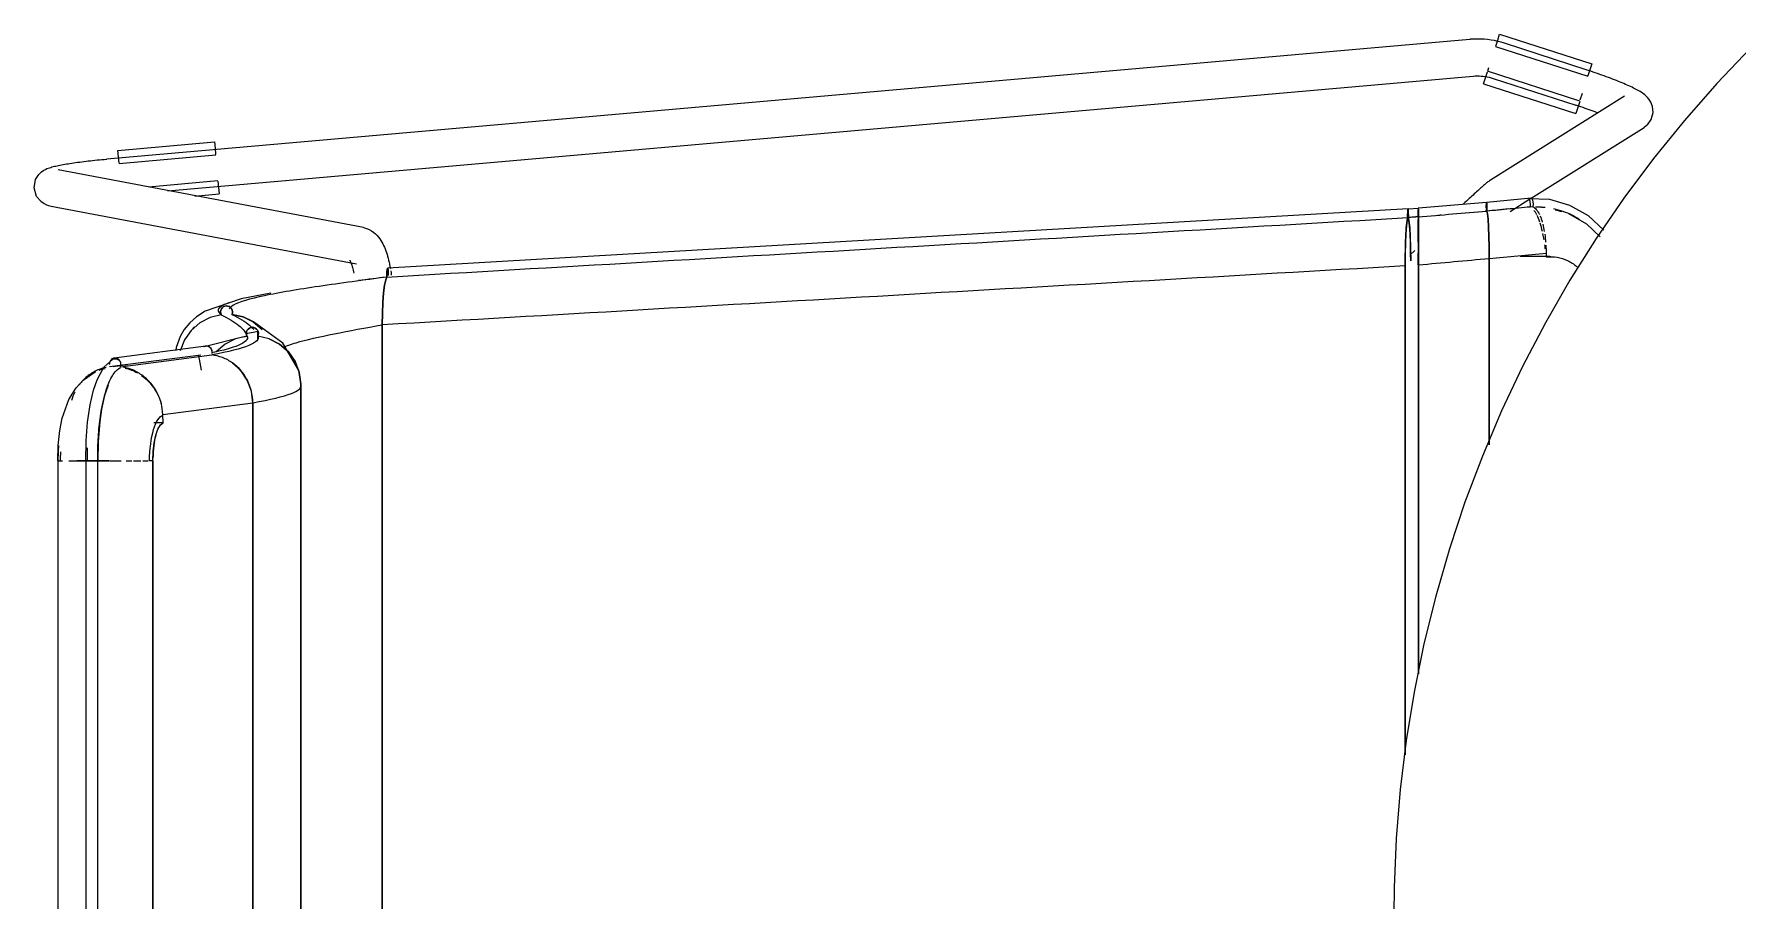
# Model space of a CAD drawing. Header units: millimetres. Extents: x 155927 to 295199, y -4084 to 97293.
# Drawn here: x 166202 to 166756, y 12310 to 12592 of the extents above; entities that cross this region are included whole.
import ezdxf

# ---------------------------------------------------------------- set-up
doc = ezdxf.new("R2010")
doc.units = ezdxf.units.MM
doc.header["$MEASUREMENT"] = 0
doc.layers.add('I-FURN', color=8, linetype='CONTINUOUS', lineweight=9)

msp = doc.modelspace()

# ---------------------------------------------------------------- linework, layer by layer
at = {"layer": 'I-FURN'}
for p, q in [((166677.89, 12590.35), (166678.52, 12592.31)), ((166678.52, 12592.31), (166708.53, 12582.62)), ((166668.84, 12590.59), (166225.52, 12551.64)), ((166668.89, 12590.6), (166668.84, 12590.59)), ((166670.03, 12590.67), (166668.89, 12590.6)), ((166671.17, 12590.7), (166670.03, 12590.67)), ((166672.31, 12590.69), (166671.17, 12590.7)), ((166673.46, 12590.62), (166672.31, 12590.69)), ((166674.59, 12590.52), (166673.46, 12590.62)), ((166675.72, 12590.36), (166674.59, 12590.52)), ((166676.85, 12590.17), (166675.72, 12590.36)), ((166677.96, 12589.92), (166676.85, 12590.17)), ((166677.22, 12588.26), (166707.23, 12578.57)), ((166677.26, 12588.38), (166677.89, 12590.35)), ((166679.07, 12589.64), (166677.96, 12589.92)), ((166680.16, 12589.31), (166679.07, 12589.64)), ((166706.97, 12580.59), (166680.16, 12589.31)), ((166760.21, 12587.81), (166749.17, 12576.23)), ((166673.94, 12578.1), (166674.58, 12580.07)), ((166704.62, 12570.5), (166674.61, 12580.19)), ((166674.65, 12580.29), (166675.02, 12581.45)), ((166707.43, 12580.44), (166706.97, 12580.59)), ((166707.9, 12580.66), (166707.26, 12578.69)), ((166708.17, 12580.2), (166707.43, 12580.44)), ((166708.53, 12582.62), (166707.9, 12580.66)), ((166708.91, 12579.95), (166708.17, 12580.2)), ((166245.39, 12541.34), (166669.89, 12578.64)), ((166669.89, 12578.64), (166670.55, 12578.68)), ((166670.55, 12578.68), (166671.21, 12578.7)), ((166671.21, 12578.7), (166671.88, 12578.69)), ((166671.88, 12578.69), (166672.54, 12578.66)), ((166672.54, 12578.66), (166673.2, 12578.6)), ((166673.2, 12578.6), (166673.85, 12578.51)), ((166673.31, 12576.15), (166673.94, 12578.1)), ((166673.31, 12576.15), (166703.31, 12566.46)), ((166673.85, 12578.51), (166674.5, 12578.4)), ((166674.5, 12578.4), (166675.15, 12578.26)), ((166675.15, 12578.26), (166675.79, 12578.09)), ((166675.79, 12578.09), (166676.43, 12577.9)), ((166676.43, 12577.9), (166676.46, 12577.89)), ((166676.46, 12577.89), (166703.27, 12569.18)), ((166709.64, 12579.7), (166708.91, 12579.95)), ((166710.37, 12579.45), (166709.64, 12579.7)), ((166711.09, 12579.2), (166710.37, 12579.45)), ((166711.81, 12578.95), (166711.09, 12579.2)), ((166712.51, 12578.69), (166711.81, 12578.95)), ((166713.21, 12578.44), (166712.51, 12578.69)), ((166713.9, 12578.18), (166713.21, 12578.44)), ((166714.58, 12577.93), (166713.9, 12578.18)), ((166715.24, 12577.68), (166714.58, 12577.93)), ((166715.9, 12577.42), (166715.24, 12577.68)), ((166716.54, 12577.17), (166715.9, 12577.42)), ((166717.16, 12576.92), (166716.54, 12577.17)), ((166717.77, 12576.67), (166717.16, 12576.92)), ((166718.37, 12576.42), (166717.77, 12576.67)), ((166718.95, 12576.18), (166718.37, 12576.42)), ((166719.51, 12575.94), (166718.95, 12576.18)), ((166720.05, 12575.7), (166719.51, 12575.94)), ((166720.58, 12575.46), (166720.05, 12575.7)), ((166721.09, 12575.22), (166720.58, 12575.46)), ((166721.58, 12574.99), (166721.09, 12575.22)), ((166722.06, 12574.76), (166721.58, 12574.99)), ((166722.51, 12574.53), (166722.06, 12574.76)), ((166722.95, 12574.3), (166722.51, 12574.53)), ((166749.17, 12576.23), (166738.6, 12564.22)), ((166719.13, 12572.1), (166675.54, 12544.8)), ((166703.6, 12569.07), (166703.27, 12569.18)), ((166704.29, 12568.85), (166703.6, 12569.07)), ((166704.58, 12570.39), (166703.94, 12568.41)), ((166704.74, 12570.87), (166705.45, 12573.08)), ((166723.38, 12574.07), (166722.95, 12574.3)), ((166723.79, 12573.84), (166723.38, 12574.07)), ((166724.19, 12573.61), (166723.79, 12573.84)), ((166724.58, 12573.36), (166724.19, 12573.61)), ((166724.97, 12573.11), (166724.58, 12573.36)), ((166725.36, 12572.83), (166724.97, 12573.11)), ((166725.76, 12572.52), (166725.36, 12572.83)), ((166726.19, 12572.15), (166725.76, 12572.52)), ((166726.65, 12571.68), (166726.19, 12572.15)), ((166727.17, 12571.06), (166726.65, 12571.68)), ((166727.74, 12570.14), (166727.17, 12571.06)), ((166728.26, 12568.76), (166727.74, 12570.14)), ((166703.94, 12568.41), (166703.31, 12566.46)), ((166704.98, 12568.62), (166704.29, 12568.85)), ((166705.66, 12568.38), (166704.98, 12568.62)), ((166706.34, 12568.15), (166705.66, 12568.38)), ((166707.01, 12567.91), (166706.34, 12568.15)), ((166707.68, 12567.68), (166707.01, 12567.91)), ((166708.34, 12567.44), (166707.68, 12567.68)), ((166708.98, 12567.21), (166708.34, 12567.44)), ((166709.62, 12566.97), (166708.98, 12567.21)), ((166710.24, 12566.74), (166709.62, 12566.97)), ((166726.62, 12562.83), (166727.85, 12564.56)), ((166727.85, 12564.56), (166728.43, 12566.79)), ((166728.43, 12566.79), (166728.26, 12568.76)), ((166738.6, 12564.22), (166728.52, 12551.79)), ((166688.73, 12538.9), (166725.5, 12561.93)), ((166726.62, 12562.83), (166725.5, 12561.93)), ((166229.13, 12554.46), (166260.54, 12557.22)), ((166229.31, 12552.41), (166229.13, 12554.46)), ((166229.49, 12550.35), (166229.31, 12552.41)), ((166229.5, 12550.23), (166260.91, 12552.99)), ((166260.54, 12557.22), (166260.72, 12555.17)), ((166260.72, 12555.17), (166260.9, 12553.11)), ((166203.37, 12546.68), (166204.28, 12547.53)), ((166204.28, 12547.53), (166204.98, 12548.01)), ((166204.98, 12548.01), (166205.54, 12548.31)), ((166205.54, 12548.31), (166206.01, 12548.53)), ((166206.01, 12548.53), (166206.44, 12548.7)), ((166206.44, 12548.7), (166206.85, 12548.84)), ((166206.85, 12548.84), (166207.24, 12548.96)), ((166207.24, 12548.96), (166207.64, 12549.08)), ((166207.64, 12549.08), (166208.04, 12549.19)), ((166208.04, 12549.19), (166208.45, 12549.29)), ((166208.45, 12549.29), (166208.88, 12549.39)), ((166208.88, 12549.39), (166209.32, 12549.49)), ((166209.32, 12549.49), (166209.78, 12549.59)), ((166308.96, 12529.35), (166209.67, 12548.16)), ((166209.78, 12549.59), (166210.26, 12549.68)), ((166210.26, 12549.68), (166210.76, 12549.78)), ((166210.76, 12549.78), (166211.27, 12549.87)), ((166211.27, 12549.87), (166211.8, 12549.96)), ((166211.8, 12549.96), (166212.36, 12550.06)), ((166212.36, 12550.06), (166212.92, 12550.15)), ((166212.92, 12550.15), (166213.51, 12550.24)), ((166213.51, 12550.24), (166214.11, 12550.33)), ((166214.11, 12550.33), (166214.73, 12550.42)), ((166214.73, 12550.42), (166215.37, 12550.51)), ((166215.37, 12550.51), (166216.02, 12550.6)), ((166216.02, 12550.6), (166216.68, 12550.69)), ((166216.68, 12550.69), (166217.35, 12550.78)), ((166217.35, 12550.78), (166218.04, 12550.86)), ((166218.04, 12550.86), (166218.74, 12550.95)), ((166218.74, 12550.95), (166219.45, 12551.03)), ((166219.45, 12551.03), (166220.17, 12551.11)), ((166220.17, 12551.11), (166220.89, 12551.19)), ((166220.89, 12551.19), (166221.63, 12551.27)), ((166221.63, 12551.27), (166222.37, 12551.35)), ((166222.37, 12551.35), (166223.11, 12551.42)), ((166223.11, 12551.42), (166223.86, 12551.49)), ((166223.86, 12551.49), (166224.61, 12551.56)), ((166224.61, 12551.56), (166225.36, 12551.63)), ((166225.36, 12551.63), (166225.52, 12551.64)), ((166728.52, 12551.79), (166718.95, 12538.97)), ((166201.84, 12542.26), (166202.33, 12545.02)), ((166202.68, 12539.51), (166201.84, 12542.26)), ((166202.33, 12545.02), (166203.37, 12546.68)), ((166261.65, 12544.54), (166239.05, 12542.55)), ((166261.66, 12544.41), (166261.84, 12542.35)), ((166261.84, 12542.35), (166262.02, 12540.31)), ((166671.41, 12541.36), (166671.04, 12541.03)), ((166671.76, 12541.68), (166671.41, 12541.36)), ((166672.09, 12541.98), (166671.76, 12541.68)), ((166672.42, 12542.26), (166672.09, 12541.98)), ((166672.72, 12542.54), (166672.42, 12542.26)), ((166673.02, 12542.79), (166672.72, 12542.54)), ((166673.3, 12543.04), (166673.02, 12542.79)), ((166673.56, 12543.27), (166673.3, 12543.04)), ((166673.82, 12543.48), (166673.56, 12543.27)), ((166674.06, 12543.68), (166673.82, 12543.48)), ((166674.29, 12543.87), (166674.06, 12543.68)), ((166674.51, 12544.05), (166674.29, 12543.87)), ((166674.73, 12544.23), (166674.51, 12544.05)), ((166674.96, 12544.4), (166674.73, 12544.23)), ((166675.22, 12544.58), (166674.96, 12544.4)), ((166675.54, 12544.8), (166675.22, 12544.58)), ((166202.68, 12539.51), (166204, 12537.93)), ((166204, 12537.93), (166205.08, 12537.19)), ((166205.08, 12537.19), (166205.88, 12536.81)), ((166205.88, 12536.81), (166206.5, 12536.6)), ((166206.5, 12536.6), (166207.02, 12536.46)), ((166207.02, 12536.46), (166207.44, 12536.37)), ((166207.44, 12536.37), (166306.73, 12517.56)), ((166254.13, 12539.61), (166262.02, 12540.31)), ((166648.72, 12535.45), (166652.08, 12535.72)), ((166652.07, 12535.65), (166652.08, 12535.72)), ((166652.08, 12535.72), (166652.07, 12535.65)), ((166674.28, 12537.55), (166652.08, 12535.72)), ((166652.08, 12535.72), (166652.08, 12535.65)), ((166652.08, 12535.66), (166652.08, 12535.72)), ((166667.24, 12537.52), (166666.77, 12537.08)), ((166667.7, 12537.95), (166667.24, 12537.52)), ((166668.15, 12538.37), (166667.7, 12537.95)), ((166668.6, 12538.79), (166668.15, 12538.37)), ((166669.03, 12539.19), (166668.6, 12538.79)), ((166669.46, 12539.58), (166669.03, 12539.19)), ((166669.87, 12539.96), (166669.46, 12539.58)), ((166670.27, 12540.33), (166669.87, 12539.96)), ((166670.66, 12540.69), (166670.27, 12540.33)), ((166671.04, 12541.03), (166670.66, 12540.69)), ((166674.18, 12536.17), (166674.17, 12535.68)), ((166674.17, 12535.68), (166674.18, 12536.17)), ((166674.19, 12536.62), (166674.18, 12536.17)), ((166674.18, 12536.17), (166674.19, 12536.62)), ((166674.21, 12537.01), (166674.19, 12536.62)), ((166674.19, 12536.62), (166674.21, 12537)), ((166674.23, 12537.3), (166674.21, 12537.01)), ((166674.21, 12537), (166674.23, 12537.29)), ((166674.25, 12537.49), (166674.23, 12537.3)), ((166674.23, 12537.29), (166674.25, 12537.48)), ((166674.28, 12537.55), (166674.25, 12537.49)), ((166674.25, 12537.48), (166674.28, 12537.55)), ((166688.77, 12538.97), (166674.28, 12537.55)), ((166674.28, 12537.55), (166674.3, 12537.48)), ((166674.3, 12537.48), (166674.28, 12537.55)), ((166674.33, 12537.29), (166674.3, 12537.48)), ((166674.35, 12537), (166674.33, 12537.29)), ((166674.33, 12537.29), (166674.35, 12536.99)), ((166674.36, 12536.61), (166674.35, 12537)), ((166674.35, 12536.99), (166674.36, 12536.61)), ((166674.38, 12536.16), (166674.36, 12536.61)), ((166674.36, 12536.61), (166674.38, 12536.15)), ((166674.38, 12535.67), (166674.38, 12536.16)), ((166674.38, 12536.15), (166674.38, 12535.66)), ((166674.38, 12535.17), (166674.38, 12535.67)), ((166674.38, 12535.66), (166674.38, 12535.17)), ((166681.91, 12534.63), (166688.36, 12538.67)), ((166687.87, 12538.85), (166694.78, 12538.56)), ((166694.78, 12538.56), (166701.3, 12536.69)), ((166701.3, 12536.69), (166707.31, 12533.3)), ((166718.95, 12538.97), (166709.89, 12525.78)), ((166648.72, 12535.45), (166316.81, 12516.16)), ((166648.41, 12531.72), (166648.21, 12529.97)), ((166648.62, 12532.61), (166648.41, 12531.72)), ((166648.62, 12534.52), (166648.61, 12534.07)), ((166648.61, 12534.07), (166648.61, 12533.58)), ((166648.61, 12533.58), (166648.61, 12533.08)), ((166648.61, 12533.08), (166648.62, 12532.61)), ((166648.64, 12534.9), (166648.62, 12534.52)), ((166648.66, 12535.19), (166648.64, 12534.9)), ((166648.69, 12535.38), (166648.66, 12535.19)), ((166648.72, 12535.45), (166648.69, 12535.38)), ((166648.74, 12535.38), (166648.72, 12535.45)), ((166648.77, 12535.19), (166648.74, 12535.38)), ((166648.79, 12534.89), (166648.77, 12535.19)), ((166648.81, 12534.51), (166648.79, 12534.89)), ((166648.82, 12534.06), (166648.81, 12534.51)), ((166648.83, 12533.57), (166648.82, 12534.06)), ((166648.82, 12532.6), (166648.83, 12533.07)), ((166649.03, 12531.7), (166648.82, 12532.6)), ((166648.83, 12533.07), (166648.83, 12533.57)), ((166649.22, 12529.95), (166649.03, 12531.7)), ((166652.03, 12527.73), (166652.04, 12530.23)), ((166652.04, 12530.23), (166652.03, 12527.73)), ((166652.04, 12530.23), (166652.05, 12531.98)), ((166652.05, 12531.98), (166652.04, 12530.23)), ((166652.07, 12534.78), (166652.07, 12535.17)), ((166652.07, 12535.17), (166652.07, 12534.79)), ((166652.07, 12534.79), (166652.07, 12534.34)), ((166652.07, 12534.33), (166652.07, 12534.78)), ((166652.07, 12534.34), (166652.07, 12533.84)), ((166652.07, 12533.84), (166652.07, 12534.33)), ((166652.07, 12533.34), (166652.07, 12533.84)), ((166652.07, 12533.84), (166652.07, 12533.35)), ((166652.07, 12533.35), (166652.07, 12532.88)), ((166652.07, 12532.88), (166652.07, 12533.34)), ((166652.08, 12535.18), (166652.08, 12535.47)), ((166652.08, 12535.46), (166652.08, 12535.17)), ((166652.08, 12534.79), (166652.08, 12535.18)), ((166652.08, 12535.17), (166652.08, 12534.79)), ((166652.08, 12534.79), (166652.08, 12534.34)), ((166652.08, 12534.34), (166652.08, 12534.79)), ((166652.08, 12534.34), (166652.08, 12533.85)), ((166652.08, 12533.85), (166652.08, 12534.34)), ((166652.08, 12533.85), (166652.08, 12533.35)), ((166652.08, 12533.35), (166652.08, 12533.85)), ((166652.08, 12533.35), (166652.08, 12532.88)), ((166652.08, 12532.88), (166652.08, 12533.35)), ((166652.08, 12532.88), (166652.1, 12531.99)), ((166652.1, 12532), (166652.08, 12532.88)), ((166652.11, 12530.25), (166652.1, 12532)), ((166652.1, 12531.99), (166652.11, 12530.25)), ((166652.12, 12527.75), (166652.11, 12530.25)), ((166652.11, 12530.24), (166652.12, 12527.75)), ((166674.18, 12535.18), (166674.18, 12534.71)), ((166674.18, 12534.71), (166674.18, 12535.18)), ((166674.37, 12534.7), (166674.38, 12535.17)), ((166674.38, 12535.17), (166674.37, 12534.7)), ((166674.37, 12534.7), (166674.56, 12533.81)), ((166674.56, 12533.81), (166674.37, 12534.7)), ((166674.56, 12533.81), (166674.74, 12532.09)), ((166674.74, 12532.07), (166674.56, 12533.81)), ((166674.74, 12532.07), (166674.89, 12529.64)), ((166674.89, 12529.59), (166674.74, 12532.07)), ((166700.9, 12533.98), (166706.73, 12530.62)), ((166706.73, 12530.62), (166711.24, 12526.31)), ((166707.31, 12533.3), (166712.46, 12528.56)), ((166308.96, 12529.35), (166309.95, 12529.09)), ((166309.95, 12529.09), (166310.84, 12528.73)), ((166310.84, 12528.73), (166311.63, 12528.29)), ((166311.63, 12528.29), (166312.32, 12527.81)), ((166312.32, 12527.81), (166312.92, 12527.3)), ((166312.92, 12527.3), (166313.44, 12526.78)), ((166313.44, 12526.78), (166313.89, 12526.25)), ((166313.89, 12526.25), (166314.29, 12525.71)), ((166314.29, 12525.71), (166314.65, 12525.18)), ((166314.65, 12525.18), (166314.97, 12524.64)), ((166314.97, 12524.64), (166315.26, 12524.1)), ((166648.05, 12527.47), (166647.93, 12524.34)), ((166648.21, 12529.97), (166648.05, 12527.47)), ((166649.38, 12527.46), (166649.22, 12529.95)), ((166649.5, 12524.34), (166649.38, 12527.46)), ((166652.02, 12524.6), (166652.03, 12527.73)), ((166652.03, 12527.73), (166652.02, 12524.61)), ((166652.13, 12524.61), (166652.12, 12527.75)), ((166652.12, 12527.74), (166652.13, 12524.61)), ((166652.13, 12524.61), (166652.14, 12521.05)), ((166652.14, 12521.05), (166652.13, 12524.61)), ((166674.89, 12529.6), (166675, 12526.56)), ((166675.01, 12526.49), (166674.89, 12529.59)), ((166675.01, 12526.5), (166675.08, 12523.06)), ((166675.08, 12523.06), (166675.01, 12526.49)), ((166709.89, 12525.78), (166701.37, 12512.24)), ((166315.26, 12524.1), (166315.54, 12523.55)), ((166315.54, 12523.55), (166315.79, 12522.99)), ((166315.79, 12522.99), (166316.02, 12522.42)), ((166316.02, 12522.42), (166316.24, 12521.84)), ((166316.24, 12521.84), (166316.45, 12521.25)), ((166316.45, 12521.25), (166316.64, 12520.64)), ((166316.64, 12520.64), (166316.83, 12520.02)), ((166316.83, 12520.02), (166317, 12519.39)), ((166317, 12519.39), (166317.16, 12518.75)), ((166647.85, 12520.78), (166647.82, 12516.99)), ((166647.93, 12524.34), (166647.85, 12520.78)), ((166650.99, 12521.95), (166649.46, 12520.48)), ((166649.58, 12520.79), (166649.5, 12524.34)), ((166649.61, 12518.53), (166649.58, 12520.79)), ((166652.01, 12517.27), (166652.01, 12521.05)), ((166652.01, 12521.05), (166652.01, 12517.27)), ((166652.14, 12517.26), (166652.14, 12521.05)), ((166652.14, 12521.04), (166652.14, 12517.26)), ((166675.11, 12519.2), (166675.08, 12522.96)), ((166675.08, 12522.96), (166675.11, 12519.32)), ((166675.11, 12458.71), (166675.11, 12519.2)), ((166675.11, 12519.2), (166675.11, 12458.71)), ((166694.9, 12519.91), (166685.15, 12519.91)), ((166693.66, 12520.9), (166693.66, 12519.85)), ((166304.5, 12518.78), (166304.51, 12518.75)), ((166304.51, 12518.75), (166304.56, 12518.68)), ((166304.56, 12518.68), (166304.6, 12518.59)), ((166304.6, 12518.59), (166304.68, 12518.44)), ((166304.68, 12518.44), (166304.76, 12518.25)), ((166304.76, 12518.25), (166304.86, 12518.02)), ((166304.86, 12518.02), (166304.96, 12517.75)), ((166304.96, 12517.75), (166305.07, 12517.44)), ((166305.07, 12517.44), (166305.18, 12517.11)), ((166305.18, 12517.11), (166305.28, 12516.74)), ((166305.28, 12516.74), (166305.39, 12516.35)), ((166305.39, 12516.35), (166305.5, 12515.93)), ((166305.5, 12515.93), (166305.6, 12515.48)), ((166305.6, 12515.48), (166305.7, 12515.01)), ((166305.7, 12515.01), (166305.8, 12514.52)), ((166316.6, 12514.76), (166316.63, 12515.21)), ((166316.6, 12514.26), (166316.6, 12514.76)), ((166316.61, 12514.75), (166316.6, 12514.26)), ((166316.6, 12514.26), (166316.6, 12513.76)), ((166316.6, 12513.76), (166316.6, 12514.26)), ((166316.6, 12513.76), (166316.62, 12513.29)), ((166316.62, 12513.29), (166316.6, 12513.76)), ((166316.63, 12515.21), (166316.61, 12514.75)), ((166316.63, 12515.21), (166316.66, 12515.6)), ((166316.66, 12515.59), (166316.63, 12515.21)), ((166316.7, 12515.89), (166316.66, 12515.59)), ((166316.66, 12515.6), (166316.7, 12515.89)), ((166316.7, 12515.89), (166316.75, 12516.09)), ((166316.75, 12516.08), (166316.7, 12515.89)), ((166316.81, 12516.16), (166316.75, 12516.08)), ((166316.75, 12516.09), (166316.81, 12516.16)), ((166316.86, 12516.09), (166316.81, 12516.16)), ((166316.81, 12516.16), (166316.86, 12516.1)), ((166316.86, 12516.1), (166316.91, 12515.91)), ((166316.91, 12515.91), (166316.86, 12516.09)), ((166316.95, 12515.62), (166316.91, 12515.91)), ((166316.91, 12515.91), (166316.96, 12515.62)), ((166316.99, 12515.24), (166316.95, 12515.62)), ((166316.96, 12515.62), (166316.99, 12515.24)), ((166317.01, 12514.79), (166316.99, 12515.24)), ((166316.99, 12515.24), (166317.01, 12514.79)), ((166317.02, 12514.3), (166317.01, 12514.79)), ((166317.01, 12514.79), (166317.02, 12514.3)), ((166317.02, 12513.8), (166317.02, 12514.3)), ((166317.02, 12514.3), (166317.02, 12513.8)), ((166317.16, 12518.75), (166317.31, 12518.1)), ((166317.31, 12518.1), (166317.46, 12517.43)), ((166317.46, 12517.43), (166317.59, 12516.75)), ((166317.59, 12516.75), (166317.72, 12516.05)), ((166317.83, 12515.35), (166317.94, 12514.63)), ((166317.94, 12514.63), (166318.04, 12513.91)), ((166647.82, 12516.99), (166647.82, 12357.89)), ((166647.82, 12357.89), (166647.82, 12516.99)), ((166652.14, 12517.26), (166652.14, 12384.26)), ((166652.14, 12384.26), (166652.14, 12517.26)), ((166278.89, 12508.05), (166269.23, 12506.15)), ((166315.3, 12505.09), (166315.54, 12508.15)), ((166315.54, 12508.15), (166315.3, 12505.04)), ((166315.54, 12508.18), (166315.85, 12510.64)), ((166315.85, 12510.64), (166315.54, 12508.15)), ((166315.85, 12510.65), (166316.22, 12512.39)), ((166316.22, 12512.39), (166315.85, 12510.64)), ((166316.22, 12512.39), (166316.62, 12513.29)), ((166316.62, 12513.29), (166316.22, 12512.39)), ((166701.37, 12512.24), (166693.4, 12498.37)), ((166269.23, 12506.15), (166257.52, 12502.16)), ((166262.59, 12502.51), (166262.51, 12502.01)), ((166262.52, 12502.01), (166262.59, 12502.5)), ((166262.59, 12502.5), (166262.79, 12502.96)), ((166262.78, 12502.96), (166262.59, 12502.51)), ((166263.09, 12503.35), (166262.78, 12502.96)), ((166262.79, 12502.96), (166263.09, 12503.35)), ((166263.09, 12503.35), (166263.49, 12503.65)), ((166263.49, 12503.65), (166263.09, 12503.35)), ((166263.94, 12503.85), (166263.49, 12503.65)), ((166263.49, 12503.65), (166263.94, 12503.84)), ((166263.94, 12503.84), (166264.42, 12503.92)), ((166264.42, 12503.92), (166263.94, 12503.85)), ((166264.42, 12503.92), (166264.91, 12503.86)), ((166264.91, 12503.86), (166264.42, 12503.92)), ((166264.91, 12503.86), (166265.37, 12503.67)), ((166265.37, 12503.68), (166264.91, 12503.86)), ((166265.77, 12503.39), (166265.37, 12503.68)), ((166265.37, 12503.67), (166265.77, 12503.39)), ((166265.77, 12503.39), (166266.09, 12503.01)), ((166266.09, 12503.01), (166265.77, 12503.39)), ((166266.09, 12503.01), (166266.3, 12502.56)), ((166266.3, 12502.56), (166266.09, 12503.01)), ((166266.3, 12502.56), (166266.39, 12502.07)), ((166266.39, 12502.07), (166266.3, 12502.56)), ((166315.15, 12501.57), (166315.3, 12505.05)), ((166315.3, 12505.04), (166315.15, 12501.51)), ((166252.45, 12498.35), (166250.67, 12496.18)), ((166254.69, 12500.34), (166252.45, 12498.35)), ((166255.77, 12498.4), (166252.94, 12495.92)), ((166252.94, 12495.92), (166254.06, 12497.04)), ((166257.52, 12502.16), (166254.69, 12500.34)), ((166259.09, 12500.14), (166255.77, 12498.4)), ((166262.72, 12501.04), (166259.09, 12500.14)), ((166262.51, 12502.01), (166262.56, 12501.51)), ((166262.56, 12501.51), (166262.52, 12502.01)), ((166262.72, 12501.04), (166262.56, 12501.51)), ((166262.56, 12501.51), (166262.72, 12501.04)), ((166266.36, 12501.57), (166266.21, 12501.09)), ((166266.21, 12501.09), (166266.36, 12501.57)), ((166266.21, 12501.09), (166269.82, 12500.3)), ((166269.82, 12500.31), (166266.21, 12501.09)), ((166266.39, 12502.07), (166266.36, 12501.57)), ((166266.36, 12501.57), (166266.39, 12502.07)), ((166273.15, 12498.67), (166269.82, 12500.31)), ((166269.82, 12500.3), (166273.14, 12498.66)), ((166273.22, 12498.72), (166271.47, 12499.61)), ((166271.89, 12496.67), (166272.35, 12496.86)), ((166272.35, 12496.86), (166271.89, 12496.67)), ((166272.84, 12496.93), (166272.35, 12496.86)), ((166272.35, 12496.86), (166272.84, 12496.92)), ((166273.33, 12496.86), (166272.84, 12496.93)), ((166272.84, 12496.92), (166273.33, 12496.86)), ((166273.14, 12498.66), (166275.98, 12496.27)), ((166275.98, 12496.27), (166273.15, 12498.67)), ((166282.76, 12491.74), (166273.22, 12498.72)), ((166273.33, 12496.86), (166273.79, 12496.67)), ((166273.8, 12496.67), (166273.33, 12496.86)), ((166315.09, 12497.82), (166315.15, 12501.51)), ((166315.15, 12501.51), (166315.09, 12497.74)), ((166315.09, 12497.74), (166315.09, 12114.34)), ((166315.09, 12114.34), (166315.09, 12497.74)), ((166693.4, 12498.37), (166685.99, 12484.19)), ((166249.33, 12493.91), (166248.03, 12490.31)), ((166250.67, 12496.18), (166249.33, 12493.91)), ((166250.77, 12492.84), (166249.37, 12489.32)), ((166252.94, 12495.92), (166250.77, 12492.84)), ((166257.63, 12490.76), (166269.24, 12493.73)), ((166263.98, 12491.44), (166261.11, 12488.93)), ((166267.38, 12493.19), (166263.98, 12491.44)), ((166271.09, 12494.09), (166267.38, 12493.19)), ((166269.24, 12493.73), (166271.11, 12494.05)), ((166274.7, 12495.6), (166270.81, 12494.76)), ((166270.89, 12495.05), (166270.97, 12495.54)), ((166270.97, 12495.54), (166270.89, 12495.05)), ((166270.93, 12494.55), (166270.89, 12495.05)), ((166270.89, 12495.05), (166270.93, 12494.56)), ((166270.93, 12494.56), (166271.09, 12494.09)), ((166271.09, 12494.08), (166270.93, 12494.55)), ((166271.17, 12496), (166270.97, 12495.54)), ((166270.97, 12495.54), (166271.18, 12495.99)), ((166271.49, 12496.38), (166271.17, 12496)), ((166271.18, 12495.99), (166271.49, 12496.37)), ((166271.49, 12496.37), (166271.89, 12496.67)), ((166271.89, 12496.67), (166271.49, 12496.38)), ((166273.79, 12496.67), (166274.2, 12496.37)), ((166274.2, 12496.38), (166273.8, 12496.67)), ((166274.51, 12496), (166274.2, 12496.38)), ((166274.2, 12496.37), (166274.51, 12495.99)), ((166274.72, 12495.54), (166274.51, 12496)), ((166274.51, 12495.99), (166274.71, 12495.54)), ((166274.61, 12493.02), (166274.57, 12495.9)), ((166274.76, 12494.55), (166274.59, 12494.08)), ((166274.6, 12494.09), (166274.76, 12494.56)), ((166278.31, 12493.19), (166274.6, 12494.09)), ((166274.71, 12495.54), (166274.8, 12495.05)), ((166274.8, 12495.05), (166274.72, 12495.54)), ((166274.8, 12495.05), (166274.76, 12494.55)), ((166274.76, 12494.56), (166274.8, 12495.05)), ((166278.31, 12493.19), (166281.7, 12491.43)), ((166281.71, 12491.44), (166278.31, 12493.19)), ((166281.7, 12491.43), (166284.57, 12488.93)), ((166284.58, 12488.93), (166281.71, 12491.44)), ((166287.87, 12483.08), (166282.76, 12491.74)), ((166224.53, 12484.01), (166227.43, 12486.56)), ((166256.06, 12487.92), (166226.37, 12484.08)), ((166257.71, 12490.77), (166227.93, 12486.92)), ((166229.91, 12484.1), (166259.61, 12487.94)), ((166248.03, 12490.31), (166247.92, 12489.43)), ((166255.28, 12487.8), (166256.24, 12482.98)), ((166257.47, 12490.72), (166257.03, 12490.54)), ((166257.94, 12490.79), (166257.47, 12490.72)), ((166258.41, 12490.72), (166257.94, 12490.79)), ((166258.85, 12490.53), (166258.41, 12490.72)), ((166259.23, 12490.24), (166258.85, 12490.53)), ((166259.53, 12489.86), (166259.23, 12490.24)), ((166259.73, 12489.4), (166259.53, 12489.86)), ((166259.81, 12488.91), (166259.73, 12489.4)), ((166259.77, 12488.42), (166259.81, 12488.91)), ((166284.57, 12488.93), (166286.74, 12485.79)), ((166286.75, 12485.8), (166284.58, 12488.93)), ((166287.94, 12482.93), (166286.57, 12486.11)), ((166286.74, 12485.79), (166288.11, 12482.22)), ((166288.12, 12482.22), (166286.75, 12485.8)), ((166217.84, 12479.76), (166221.74, 12482.44)), ((166221.74, 12482.44), (166221.94, 12482.54)), ((166222.35, 12479.9), (166224.53, 12484.01)), ((166227.56, 12484.23), (166232.34, 12484.85)), ((166269.12, 12482.83), (166266.38, 12485.31)), ((166271.2, 12479.71), (166269.12, 12482.83)), ((166288.74, 12477.89), (166287.94, 12482.93)), ((166288.11, 12482.22), (166288.59, 12478.43)), ((166288.59, 12478.43), (166288.12, 12482.22)), ((166685.99, 12484.19), (166679.15, 12469.73)), ((166213.16, 12473.4), (166215.55, 12477.29)), ((166215.55, 12477.29), (166217.84, 12479.76)), ((166220.09, 12471.75), (166221.18, 12476.44)), ((166221.18, 12476.44), (166222.35, 12479.9)), ((166224.79, 12474.7), (166223.82, 12470.27)), ((166225.89, 12478.14), (166224.79, 12474.7)), ((166272.51, 12476.17), (166271.2, 12479.71)), ((166272.99, 12472.4), (166272.51, 12476.17)), ((166288.59, 12478.43), (166288.59, 12133.65)), ((166288.59, 12133.65), (166288.59, 12478.43)), ((166288.74, 12438.99), (166288.74, 12477.9)), ((166211.03, 12467.35), (166213.16, 12473.4)), ((166219.24, 12466.13), (166220.09, 12471.75)), ((166223.82, 12470.27), (166223.23, 12466.26)), ((166243.71, 12468.54), (166272.99, 12472.4)), ((166272.99, 12472.4), (166272.99, 12139.69)), ((166272.99, 12139.69), (166272.99, 12472.4)), ((166679.15, 12469.73), (166672.9, 12455)), ((166210.24, 12463.32), (166211.03, 12467.35)), ((166218.75, 12460.01), (166219.24, 12466.13)), ((166223.23, 12466.26), (166222.7, 12459.69)), ((166243.78, 12465.82), (166240.77, 12465.82)), ((166241.46, 12461.85), (166242.13, 12463.83)), ((166242.13, 12463.83), (166242.92, 12465.18)), ((166242.92, 12465.18), (166243.78, 12465.82)), ((166243.78, 12465.82), (166243.71, 12468.54)), ((166209.62, 12453.47), (166209.73, 12458.5)), ((166209.73, 12458.5), (166210.24, 12463.32)), ((166218.66, 12453.47), (166218.75, 12460.01)), ((166222.7, 12459.69), (166222.62, 12453.47)), ((166240.63, 12456.5), (166240.95, 12459.36)), ((166240.95, 12459.36), (166241.46, 12461.85)), ((166209.79, 12453.47), (166209.62, 12453.47)), ((166209.62, 12453.47), (166209.62, 12158.62)), ((166209.64, 12453.47), (166211.11, 12453.47)), ((166213.14, 12453.47), (166215.72, 12453.47)), ((166218.9, 12453.47), (166215.74, 12453.47)), ((166215.89, 12453.47), (166218.9, 12453.47)), ((166218.66, 12453.47), (166218.66, 12158.62)), ((166218.66, 12453.47), (166222.62, 12453.47)), ((166218.73, 12453.47), (166218.66, 12453.47)), ((166218.93, 12453.47), (166218.73, 12453.47)), ((166219.23, 12453.47), (166218.93, 12453.47)), ((166219.62, 12453.47), (166219.23, 12453.47)), ((166220.07, 12453.47), (166219.62, 12453.47)), ((166220.57, 12453.47), (166220.07, 12453.47)), ((166221.06, 12453.47), (166220.57, 12453.47)), ((166221.54, 12453.47), (166221.06, 12453.47)), ((166221.96, 12453.47), (166221.54, 12453.47)), ((166222.29, 12453.47), (166221.96, 12453.47)), ((166222.51, 12453.47), (166222.29, 12453.47)), ((166222.62, 12453.47), (166222.51, 12453.47)), ((166226.4, 12453.47), (166222.59, 12453.47)), ((166222.59, 12453.47), (166226.41, 12453.47)), ((166222.62, 12158.62), (166222.62, 12453.47)), ((166226.6, 12453.47), (166230.16, 12453.47)), ((166231.79, 12453.47), (166233.63, 12453.47)), ((166234.15, 12453.47), (166236.61, 12453.47)), ((166237.2, 12453.47), (166238.94, 12453.47)), ((166240.46, 12453.47), (166240.46, 12158.62)), ((166240.52, 12453.47), (166240.63, 12456.5)), ((166240.52, 12158.62), (166240.52, 12453.47)), ((166672.9, 12455), (166667.24, 12440.04)), ((166288.74, 12134.19), (166288.74, 12438.99)), ((166667.24, 12440.04), (166662.18, 12424.86)), ((166662.18, 12424.86), (166657.74, 12409.49)), ((166657.74, 12409.49), (166653.91, 12393.95)), ((166653.91, 12393.95), (166650.7, 12378.28)), ((166650.7, 12378.28), (166648.13, 12362.49)), ((166648.13, 12362.49), (166646.19, 12346.61)), ((166646.19, 12346.61), (166644.89, 12330.66)), ((166644.89, 12330.66), (166644.22, 12314.68)), ((166644.22, 12314.68), (166644.13, 12306.04))]:
    msp.add_line(p, q, dxfattribs=at)
for centre, major_axis, ratio, start_param, end_param in [((166257.94, 12488.83), (0, 1.96), 0.955139, 4.501447, 6.790779), ((166257.92, 12472.27), (0, 15.78), 0.955139, 5.929149, 6.170649), ((166257.92, 12472.27), (0, 15.78), 0.955139, 5.687432, 5.928979), ((166257.92, 12472.27), (0, 15.78), 0.955139, 4.720632, 5.68731), ((166213.9, 12453.47), (0, 12.4), 0.287441, 1.332781, 1.570796), ((166225.37, 12453.47), (-15.75, 0), 0.000004, 3.431839, 3.614078)]:
    msp.add_ellipse(centre, major_axis=major_axis, ratio=ratio, start_param=start_param, end_param=end_param, dxfattribs=at)
for points in [[(166689.32, 12536.14), (166686.88, 12535.9), (166681.93, 12535.42), (166676.89, 12534.94), (166674.37, 12534.7)], [(166689.32, 12536.14), (166689.72, 12535.99), (166690.47, 12535.43), (166691.17, 12534.28), (166691.49, 12533.59)], [(166692.1, 12535.99), (166691.46, 12536.05), (166690.8, 12536.06), (166690.15, 12536.05)], [(166690.86, 12536.1), (166691.68, 12536.09), (166692.51, 12536.05), (166693.33, 12535.97)], [(166316.62, 12513.29), (166371.86, 12516.51), (166482.45, 12522.95), (166593.21, 12529.39), (166648.62, 12532.61)], [(166652.08, 12532.88), (166651.51, 12532.84), (166650.35, 12532.75), (166649.19, 12532.66), (166648.62, 12532.61)], [(166652.07, 12532.88), (166651.53, 12532.83), (166650.44, 12532.74), (166649.36, 12532.65), (166648.82, 12532.61)], [(166652.08, 12532.88), (166655.8, 12533.19), (166663.24, 12533.79), (166670.66, 12534.39), (166674.37, 12534.7)], [(166658.39, 12533.4), (166658.8, 12533.43), (166659.21, 12533.47), (166659.62, 12533.5)], [(166663.23, 12533.8), (166666.89, 12534.1), (166670.54, 12534.41), (166674.18, 12534.71)], [(166681.27, 12535.42), (166678.92, 12535.18), (166676.56, 12534.95), (166674.18, 12534.71)], [(166690.63, 12533.55), (166690.32, 12534.19), (166690, 12534.58), (166689.68, 12534.91)], [(166691.6, 12531.13), (166691.33, 12531.94), (166691.05, 12532.75), (166690.75, 12533.31)], [(166691.69, 12533.14), (166691.94, 12532.55), (166692.17, 12531.89), (166692.38, 12531.16)], [(166692.44, 12528.09), (166692.23, 12529.01), (166692, 12529.95), (166691.75, 12530.8)], [(166692.56, 12530.48), (166692.75, 12529.74), (166692.91, 12528.94), (166693.06, 12528.11)], [(166698.72, 12534.47), (166698.01, 12534.73), (166697.29, 12534.91), (166696.55, 12535.04)], [(166692.98, 12525.43), (166692.86, 12526.11), (166692.73, 12526.76), (166692.59, 12527.42)], [(166693.19, 12527.25), (166693.32, 12526.4), (166693.43, 12525.53), (166693.49, 12524.62)], [(166663.63, 12518.29), (166667.46, 12518.63), (166671.28, 12518.98), (166675.11, 12519.32)], [(166693.66, 12520.9), (166690.63, 12520.64), (166684.49, 12520.1), (166678.24, 12519.51), (166675.11, 12519.2)], [(166693.42, 12522.31), (166693.37, 12522.79), (166693.31, 12523.26), (166693.24, 12523.72)], [(166693.56, 12523.69), (166693.62, 12522.78), (166693.65, 12521.85), (166693.66, 12520.9)], [(166693.66, 12519.85), (166694.16, 12519.9), (166694.67, 12519.92), (166695.18, 12519.91)], [(166481.33, 12507.41), (166536.79, 12510.6), (166592.3, 12513.8), (166647.82, 12516.99)], [(166652.14, 12517.26), (166655.97, 12517.6), (166659.8, 12517.94), (166663.63, 12518.29)], [(166703.55, 12516.74), (166703.59, 12516.7), (166703.64, 12516.67), (166703.68, 12516.63)], [(166316.61, 12513.28), (166313.55, 12512.89), (166310.46, 12512.5), (166307.4, 12512.12)], [(166315.09, 12497.82), (166370.45, 12501.02), (166425.87, 12504.21), (166481.33, 12507.41)], [(166274.59, 12494.08), (166275.15, 12493.06), (166273.18, 12491.01), (166265.12, 12488.97), (166259.61, 12487.94)], [(166222.59, 12453.47), (166222.55, 12455.81), (166222.62, 12460.47), (166223.25, 12467.32), (166224.36, 12473.46), (166225.89, 12478.54), (166227.79, 12482.24), (166229.19, 12483.55), (166229.92, 12483.9)], [(166223.03, 12483.01), (166223.66, 12483.26), (166224.31, 12483.42), (166224.97, 12483.56)], [(166243.71, 12468.54), (166243.67, 12469.83), (166243.31, 12472.33), (166241.9, 12475.93), (166239.71, 12479.08), (166236.87, 12481.61), (166233.53, 12483.37), (166231.15, 12483.95), (166229.91, 12484.1)], [(166230.09, 12484.86), (166230.11, 12484.7), (166230.11, 12484.53), (166230.07, 12484.37)], [(166231.43, 12483.64), (166232.82, 12483.33), (166234.18, 12482.83), (166235.44, 12482.13)], [(166215.1, 12475.85), (166214.67, 12474.96), (166214.27, 12474.04), (166214.03, 12473.08)], [(166288.74, 12477.9), (166288.74, 12478.08), (166288.69, 12478.25), (166288.59, 12478.43)], [(166239.4, 12453.47), (166239.45, 12457.26), (166240.42, 12464.65), (166242.59, 12468.03), (166243.7, 12468.29)], [(166209.71, 12453.47), (166209.71, 12455.18), (166209.78, 12456.86), (166209.93, 12458.44)], [(166241.41, 12461.85), (166240.86, 12459.8), (166240.58, 12457.08), (166240.49, 12454.3)], [(166219.19, 12453.47), (166219.17, 12454.9), (166219.17, 12456.32), (166219.21, 12457.73)]]:
    msp.add_open_spline(points, degree=3, dxfattribs=at)
for points, knots in [([(166688.59, 12536.03), (166688.6, 12536.26), (166688.6, 12536.74), (166688.51, 12537.49), (166688.36, 12538.16), (166688.18, 12538.59), (166688.07, 12538.75), (166688.02, 12538.79)], [-1, -1, -1, -1, -0.90625, -0.8125, -0.71875, -0.625, -0.5625, -0.5625, -0.5625, -0.5625]), ([(166688.92, 12538.92), (166688.94, 12538.91), (166688.99, 12538.86), (166689.06, 12538.75), (166689.16, 12538.56), (166689.26, 12538.24), (166689.34, 12537.85), (166689.37, 12537.49), (166689.39, 12537.11), (166689.39, 12536.67), (166689.35, 12536.31), (166689.32, 12536.14)], [0.5555556, 0.5555556, 0.5555556, 0.5555556, 0.5833333, 0.6180556, 0.6527778, 0.7222222, 0.7916667, 0.8263889, 0.8611111, 0.9305556, 1, 1, 1, 1]), ([(166647.82, 12516.99), (166647.82, 12518.27), (166647.84, 12520.82), (166647.92, 12524.42), (166648.04, 12527.59), (166648.26, 12530.95), (166648.47, 12532.33), (166648.62, 12532.61)], [-1, -1, -1, -1, -0.833333, -0.666667, -0.5, -0.333333, 0, 0, 0, 0]), ([(166648.62, 12532.61), (166648.61, 12532.84), (166648.6, 12533.33), (166648.61, 12533.96), (166648.62, 12534.42), (166648.63, 12534.84), (166648.67, 12535.29), (166648.7, 12535.45), (166648.72, 12535.45)], [-1, -1, -1, -1, -0.90625, -0.8125, -0.765625, -0.71875, -0.625, -0.501507, -0.501507, -0.501507, -0.501507]), ([(166648.72, 12535.45), (166648.74, 12535.45), (166648.76, 12535.31), (166648.79, 12534.91), (166648.81, 12534.53), (166648.82, 12534.07), (166648.83, 12533.57), (166648.83, 12533.07), (166648.82, 12532.75), (166648.82, 12532.61)], [-0.5, -0.5, -0.5, -0.5, -0.375, -0.3125, -0.25, -0.1875, -0.125, -0.0625, 0, 0, 0, 0]), ([(166648.82, 12532.61), (166648.96, 12532.32), (166649.17, 12530.92), (166649.39, 12527.57), (166649.51, 12524.41), (166649.58, 12521.3), (166649.6, 12519.29), (166649.61, 12518.53)], [-1, -1, -1, -1, -0.6666667, -0.5, -0.3333333, -0.1666667, -0.0664381, -0.0664381, -0.0664381, -0.0664381]), ([(166696.01, 12535.53), (166698.09, 12535.09), (166701.05, 12534.11), (166703.72, 12532.56), (166704.52, 12532.03)], [-0.8210019, -0.8210019, -0.8210019, -0.8210019, -0.6666667, -0.5975811, -0.5975811, -0.5975811, -0.5975811]), ([(166693.66, 12519.85), (166696.04, 12520.07), (166699.65, 12519.44), (166702.65, 12517.51), (166703.55, 12516.74)], [0, 0, 0, 0, 0.3333333, 0.5, 0.5, 0.5, 0.5]), ([(166316.62, 12513.29), (166309.07, 12512.27), (166293.86, 12510.24), (166275.42, 12507.19), (166267.12, 12504.75), (166265.52, 12503.33), (166265.33, 12502.92)], [0, 0, 0, 0, 0.25, 0.5, 0.75, 0.8499412, 0.8499412, 0.8499412, 0.8499412]), ([(166265.14, 12504.89), (166264.42, 12504.63), (166261.4, 12503.35), (166261.17, 12502.07), (166262.72, 12501.04)], [0.6866019, 0.6866019, 0.6866019, 0.6866019, 0.75, 1, 1, 1, 1]), ([(166262.72, 12501.04), (166265.12, 12499.88), (166268.55, 12497.79), (166270.34, 12495.7), (166270.81, 12494.76)], [0, 0, 0, 0, 0.5, 0.9025379, 0.9025379, 0.9025379, 0.9025379]), ([(166266.21, 12501.09), (166268.62, 12499.93), (166271.27, 12498.3), (166272.94, 12496.67), (166273.34, 12496.21)], [0, 0, 0, 0, 0.5, 0.696307, 0.696307, 0.696307, 0.696307]), ([(166282.82, 12490.44), (166283.97, 12490.93), (166288.21, 12492.39), (166298.92, 12494.82), (166309.7, 12496.77), (166315.09, 12497.74)], [0.375, 0.375, 0.375, 0.375, 0.5, 0.75, 1, 1, 1, 1]), ([(166271.09, 12494.08), (166271.64, 12493.06), (166269.91, 12491.25), (166263.42, 12489.43), (166259.71, 12488.64)], [0, 0, 0, 0, 0.5, 0.8877852, 0.8877852, 0.8877852, 0.8877852]), ([(166229.91, 12484.1), (166229.97, 12484.24), (166230.04, 12484.46), (166230.09, 12484.74), (166230.1, 12485.02), (166230.06, 12485.32), (166229.98, 12485.61), (166229.87, 12485.88), (166229.67, 12486.2), (166229.36, 12486.52), (166228.99, 12486.75), (166228.64, 12486.88), (166228.33, 12486.93), (166228.05, 12486.94), (166227.79, 12486.9), (166227.54, 12486.83), (166227.29, 12486.72), (166226.99, 12486.52), (166226.68, 12486.2), (166226.47, 12485.8), (166226.37, 12485.45), (166226.33, 12485.19), (166226.33, 12485.03), (166226.33, 12484.95)], [0, 0, 0, 0, 0.0555556, 0.0833333, 0.1111111, 0.1666667, 0.1944444, 0.2222222, 0.2777778, 0.3333333, 0.3888889, 0.4444444, 0.4791667, 0.5138889, 0.5486111, 0.5833333, 0.6180556, 0.6527778, 0.7222222, 0.7916667, 0.8263889, 0.8611111, 0.8888889, 0.8888889, 0.8888889, 0.8888889]), ([(166226.34, 12484.86), (166226.35, 12485.03), (166226.39, 12485.32), (166226.53, 12485.7), (166226.79, 12486.11), (166227.31, 12486.57), (166228.17, 12486.82), (166228.96, 12486.59), (166229.49, 12486.2), (166229.81, 12485.81), (166229.95, 12485.51), (166230, 12485.35)], [-0.875, -0.875, -0.875, -0.875, -0.8125, -0.765625, -0.71875, -0.625, -0.5, -0.375, -0.3125, -0.25, -0.1875, -0.1875, -0.1875, -0.1875]), ([(166225.26, 12483.89), (166224.49, 12483.73), (166222.58, 12483.16), (166219.72, 12481.6), (166217.66, 12479.72), (166216.74, 12478.49), (166216.56, 12478.24)], [0.0592823, 0.0592823, 0.0592823, 0.0592823, 0.1666667, 0.3333333, 0.5, 0.5417524, 0.5417524, 0.5417524, 0.5417524]), ([(166236.79, 12481.27), (166238.84, 12479.83), (166241.35, 12476.89), (166242.92, 12473.32), (166243.16, 12472.07)], [-0.6666667, -0.6666667, -0.6666667, -0.6666667, -0.3333333, -0.1666667, -0.1666667, -0.1666667, -0.1666667]), ([(166272.99, 12472.4), (166278.72, 12473.4), (166286.36, 12475.24), (166288.74, 12477.07), (166288.74, 12477.89)], [0, 0, 0, 0, 0.5, 0.9107154, 0.9107154, 0.9107154, 0.9107154])]:
    msp.add_open_spline(points, degree=3, knots=knots, dxfattribs=at)

doc.saveas('drawing.dxf')
